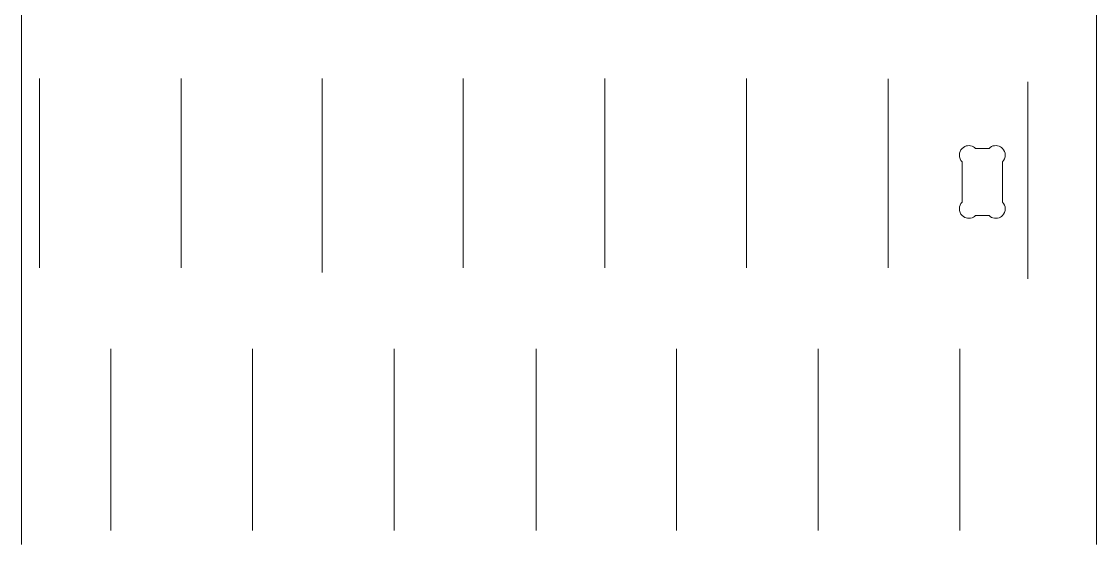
# Model space of a CAD drawing. Header units: millimetres. Extents: x 1623 to 2804, y 183 to 729.
# Drawn here: x 2168.3 to 2328.3, y 194 to 271.9 of the extents above; entities that cross this region are included whole.
import ezdxf

# ---------------------------------------------------------------- set-up
doc = ezdxf.new("R2010")
doc.units = ezdxf.units.MM
doc.header["$MEASUREMENT"] = 0
doc.layers.add('Camada 1', color=7, linetype='Continuous')

msp = doc.modelspace()

# ---------------------------------------------------------------- linework, layer by layer
at = {"layer": 'Camada 1', "color": 70, "lineweight": 9}
msp.add_open_spline([(2328.3451, 193.9644), (2328.3451, 193.9644), (2328.3451, 382.9588), (2328.3451, 382.9588), (2328.3451, 382.9588), (2328.3451, 382.9588), (2168.3451, 382.9588), (2168.3451, 382.9588), (2168.3451, 382.9588), (2168.3451, 382.9588), (2168.3451, 193.9644), (2168.3451, 193.9644)], degree=3, knots=[0, 0, 0, 0, 0.25, 0.25, 0.25, 0.25, 0.5, 0.5, 0.5, 0.5, 1, 1, 1, 1], dxfattribs=at)
at = {"layer": 'Camada 1', "color": 1, "lineweight": 9}
for points in [[(2171.0123, 235.1807), (2171.0123, 235.1807), (2171.0123, 263.3696), (2171.0123, 263.3696)], [(2192.1017, 235.1793), (2192.1017, 235.1793), (2192.1017, 263.3703), (2192.1017, 263.3703)], [(2213.0884, 234.4966), (2213.0884, 234.4966), (2213.0884, 263.3607), (2213.0884, 263.3607)], [(2234.077, 235.172), (2234.077, 235.172), (2234.077, 263.3696), (2234.077, 263.3696)], [(2255.1682, 235.1837), (2255.1682, 235.1837), (2255.1682, 263.3694), (2255.1682, 263.3694)], [(2276.2567, 235.1793), (2276.2567, 235.1793), (2276.2567, 263.3694), (2276.2567, 263.3694)], [(2297.3475, 235.1807), (2297.3475, 235.1807), (2297.3475, 263.3248), (2297.3475, 263.3248)], [(2318.1258, 233.5276), (2318.1258, 233.5276), (2318.1258, 262.8775), (2318.1258, 262.8775)], [(2181.6527, 196.0344), (2181.6527, 196.0344), (2181.6527, 223.1132), (2181.6527, 223.1132)], [(2202.7453, 196.0288), (2202.7453, 196.0288), (2202.7453, 223.1142), (2202.7453, 223.1142)], [(2223.8339, 196.0288), (2223.8339, 196.0288), (2223.8339, 223.1296), (2223.8339, 223.1296)], [(2244.9246, 196.0344), (2244.9246, 196.0344), (2244.9246, 223.1289), (2244.9246, 223.1289)], [(2265.8119, 196.0288), (2265.8119, 196.0288), (2265.8119, 223.1134), (2265.8119, 223.1134)], [(2286.9006, 196.0288), (2286.9006, 196.0288), (2286.9006, 223.1132), (2286.9006, 223.1132)], [(2307.991, 196.0344), (2307.991, 196.0344), (2307.991, 223.1032), (2307.991, 223.1032)]]:
    msp.add_open_spline(points, degree=3, dxfattribs=at)
at = {"layer": 'Camada 1', "color": 2, "lineweight": 9}
msp.add_open_spline([(2310.3451, 242.9644), (2310.3451, 242.9644), (2312.3451, 242.9644), (2312.3451, 242.9644), (2312.3451, 242.9644), (2312.7981, 242.5117), (2313.4977, 242.4193), (2314.0522, 242.7397), (2314.0522, 242.7397), (2314.1592, 242.8015), (2314.2577, 242.877), (2314.3451, 242.9644), (2314.3451, 242.9644), (2314.6103, 243.23), (2314.7592, 243.59), (2314.7589, 243.9653), (2314.7589, 243.9653), (2314.7587, 244.3406), (2314.6107, 244.6992), (2314.3451, 244.9644), (2314.3451, 244.9644), (2314.3451, 244.9644), (2314.3451, 250.9644), (2314.3451, 250.9644), (2314.3451, 250.9644), (2314.6103, 251.23), (2314.7592, 251.59), (2314.7589, 251.9653), (2314.7589, 251.9653), (2314.7587, 252.3406), (2314.6107, 252.6992), (2314.3451, 252.9644), (2314.3451, 252.9644), (2314.2577, 253.0518), (2314.1592, 253.1273), (2314.0522, 253.1891), (2314.0522, 253.1891), (2313.4975, 253.5091), (2312.7978, 253.4174), (2312.3451, 252.9644), (2312.3451, 252.9644), (2312.3451, 252.9644), (2310.3451, 252.9644), (2310.3451, 252.9644), (2310.3451, 252.9644), (2310.2577, 253.0518), (2310.1592, 253.1273), (2310.0522, 253.1891), (2310.0522, 253.1891), (2309.4975, 253.5091), (2308.7978, 253.4174), (2308.3451, 252.9644), (2308.3451, 252.9644), (2308.0798, 252.6991), (2307.9308, 252.3396), (2307.9309, 251.9644), (2307.9309, 251.9644), (2307.9309, 251.5892), (2308.0798, 251.2297), (2308.3451, 250.9644), (2308.3451, 250.9644), (2308.3451, 250.9644), (2308.3451, 244.9644), (2308.3451, 244.9644), (2308.3451, 244.9644), (2308.0798, 244.6991), (2307.9308, 244.3396), (2307.9309, 243.9644), (2307.9309, 243.9644), (2307.9309, 243.5892), (2308.0798, 243.2297), (2308.3451, 242.9644), (2308.3451, 242.9644), (2308.7981, 242.5117), (2309.4977, 242.4193), (2310.0522, 242.7397), (2310.0522, 242.7397), (2310.1592, 242.8015), (2310.2577, 242.877), (2310.3451, 242.9644)], degree=3, knots=[0, 0, 0, 0, 0.04761905, 0.04761905, 0.04761905, 0.04761905, 0.0952381, 0.0952381, 0.0952381, 0.0952381, 0.14285714, 0.14285714, 0.14285714, 0.14285714, 0.19047619, 0.19047619, 0.19047619, 0.19047619, 0.23809524, 0.23809524, 0.23809524, 0.23809524, 0.28571429, 0.28571429, 0.28571429, 0.28571429, 0.33333333, 0.33333333, 0.33333333, 0.33333333, 0.38095238, 0.38095238, 0.38095238, 0.38095238, 0.42857143, 0.42857143, 0.42857143, 0.42857143, 0.47619048, 0.47619048, 0.47619048, 0.47619048, 0.52380952, 0.52380952, 0.52380952, 0.52380952, 0.57142857, 0.57142857, 0.57142857, 0.57142857, 0.61904762, 0.61904762, 0.61904762, 0.61904762, 0.66666667, 0.66666667, 0.66666667, 0.66666667, 0.71428571, 0.71428571, 0.71428571, 0.71428571, 0.76190476, 0.76190476, 0.76190476, 0.76190476, 0.80952381, 0.80952381, 0.80952381, 0.80952381, 0.85714286, 0.85714286, 0.85714286, 0.85714286, 0.9047619, 0.9047619, 0.9047619, 0.9047619, 1, 1, 1, 1], dxfattribs=at)

doc.saveas('drawing.dxf')
